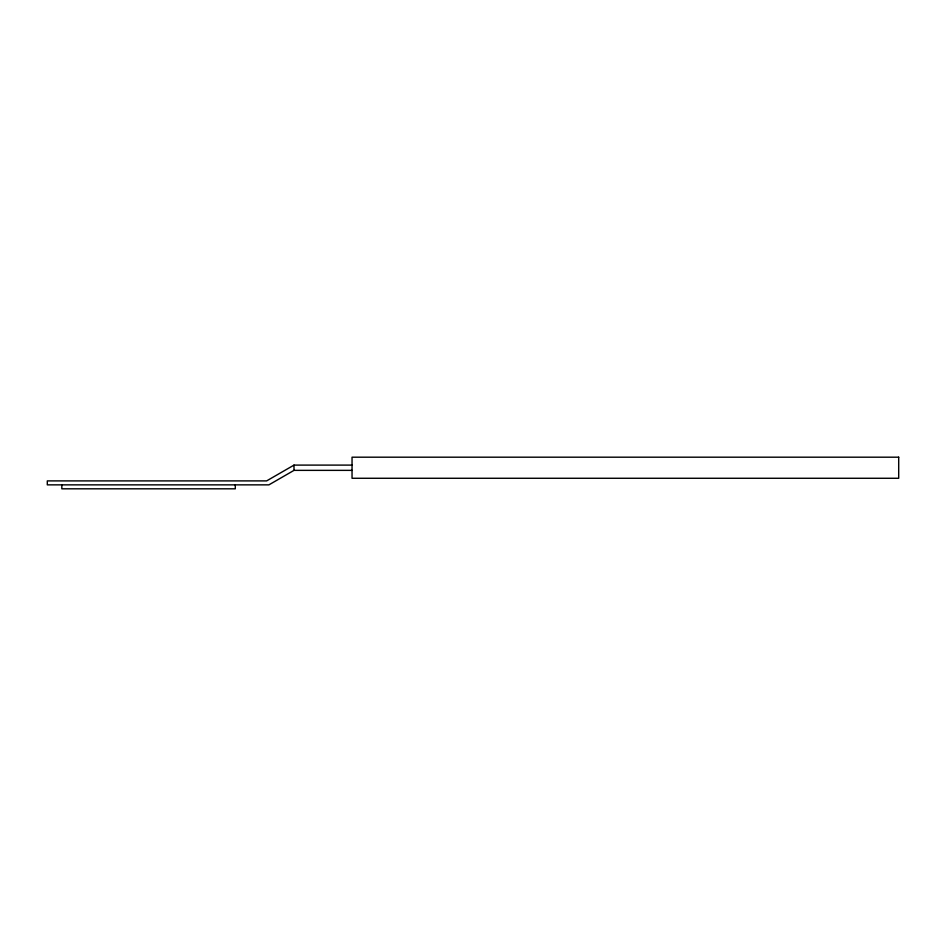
<?xml version="1.0" encoding="UTF-8"?>
<svg xmlns="http://www.w3.org/2000/svg" width="946" height="946" viewBox="0 0 946 946"><rect width="100%" height="100%" fill="white"/><g stroke="black" fill="none" stroke-linecap="round" stroke-linejoin="round"><path stroke-width="1.42" d="M352.042 465.101L294.005 465.101L266.63 480.899L47.3 480.899L47.3 484.86L268.912 484.86L294.005 470.363L352.042 470.363M294.005 465.101L294.005 470.363M235.294 484.86L235.294 488.81L61.833 488.81L61.833 484.86M898.7 457.19L352.042 457.19L352.042 478.274L898.7 478.274L898.7 457.19"/></g></svg>
